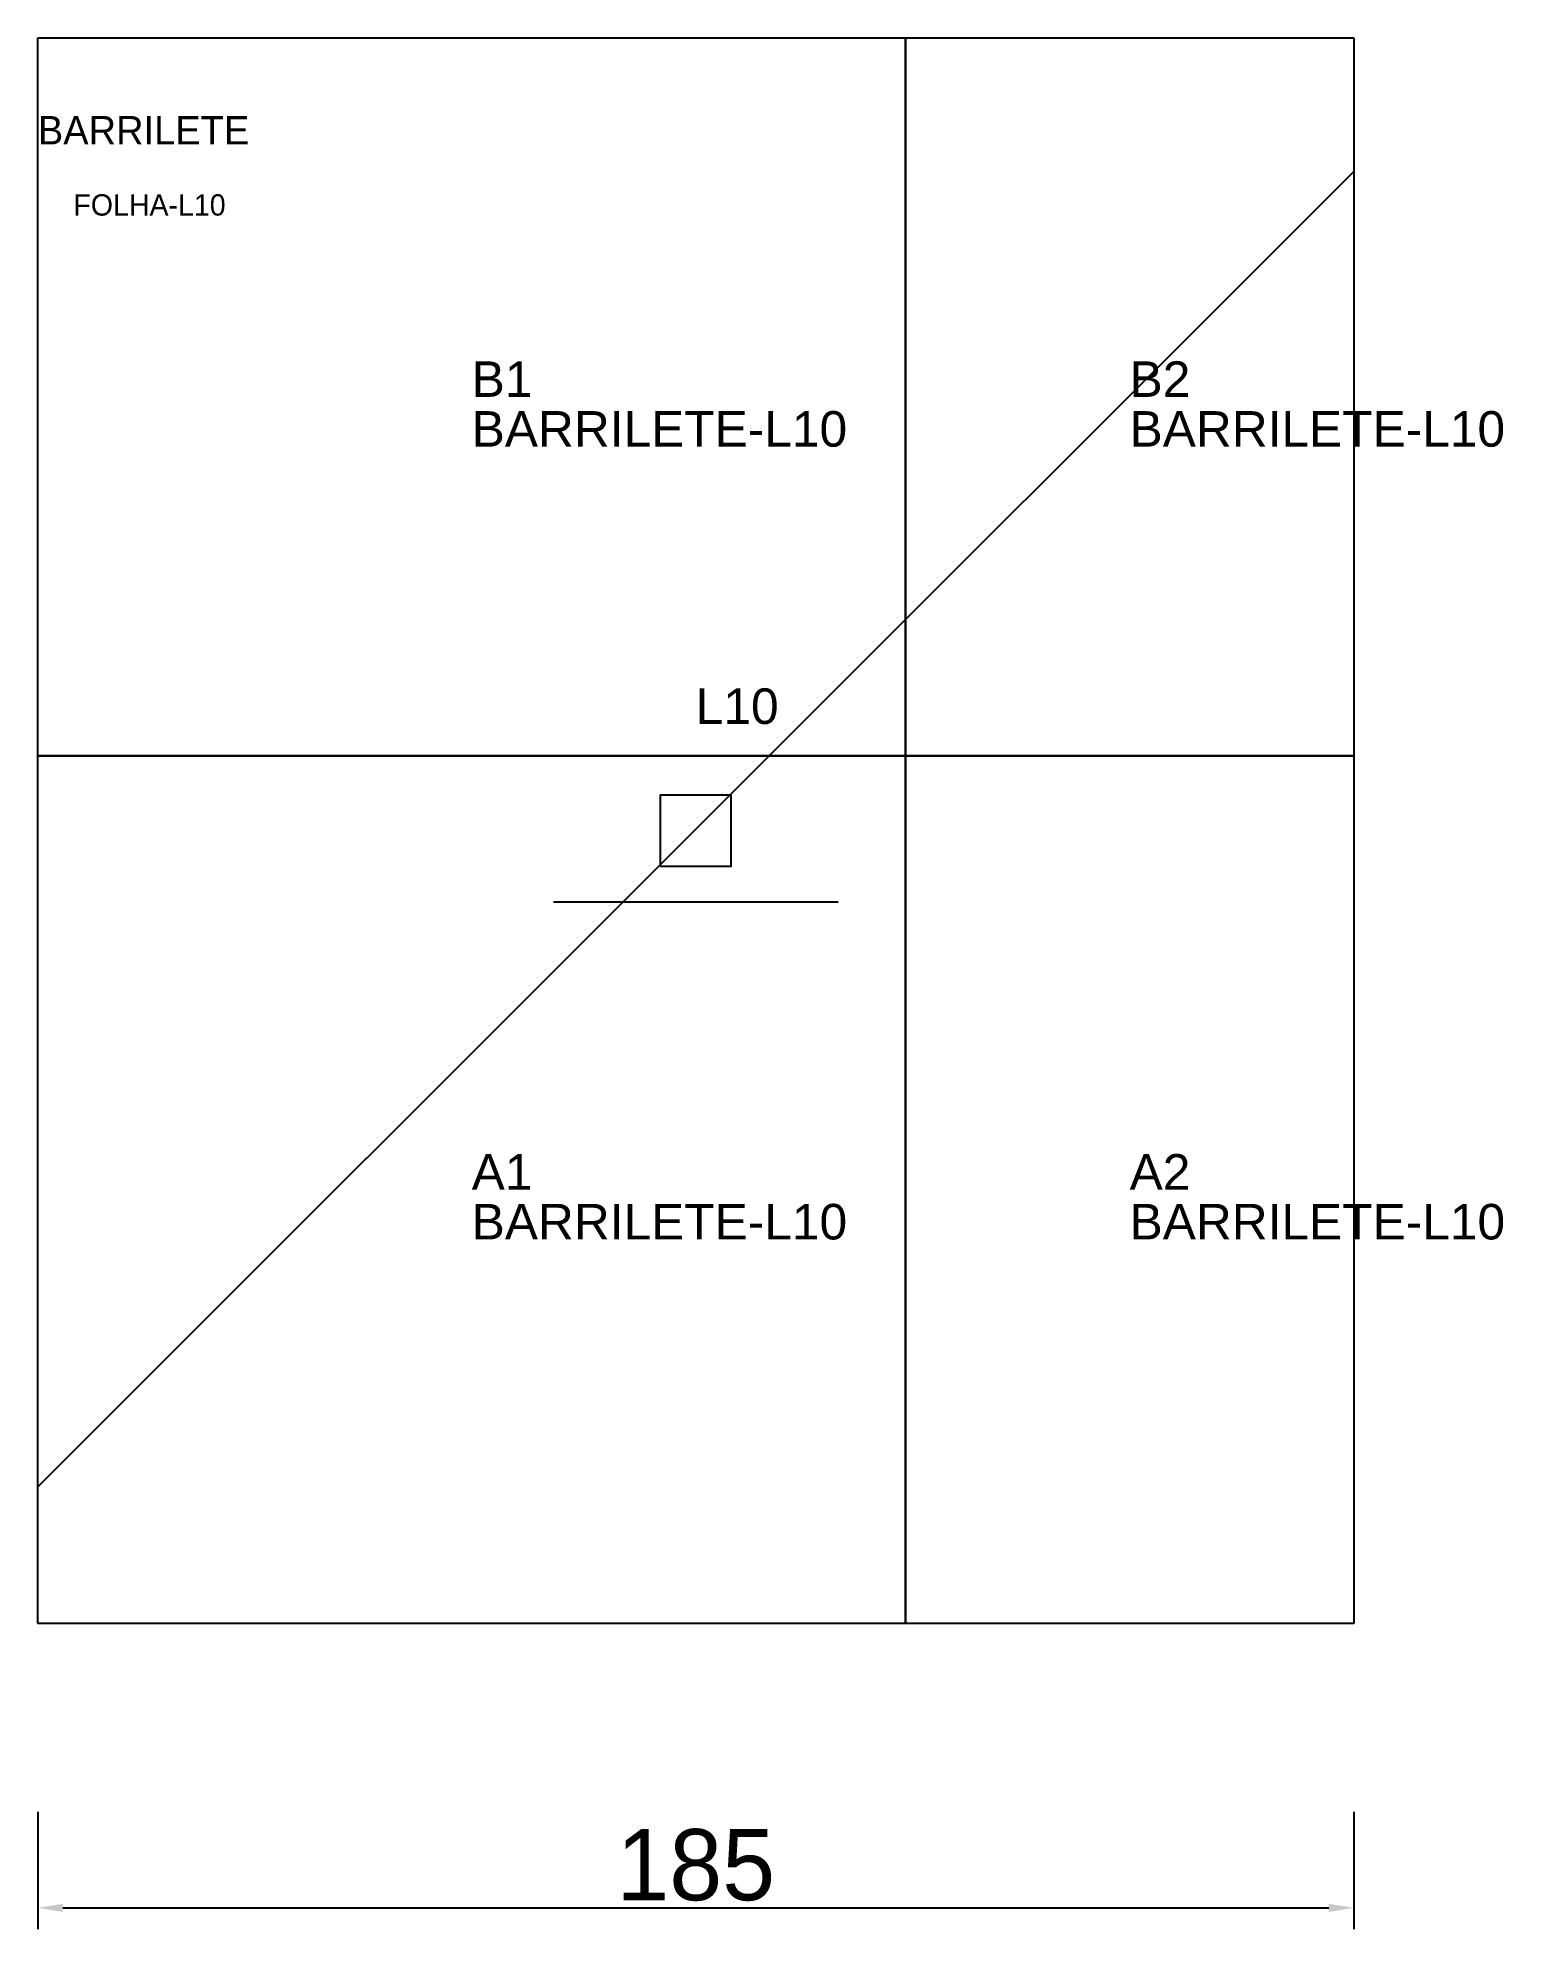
# Model space of a CAD drawing. Header units: metres. Extents: x 222 to 428, y -64 to 202.
import ezdxf

# ---------------------------------------------------------------- set-up
doc = ezdxf.new("R2010")
doc.units = ezdxf.units.M
for name, color, linetype in [('3', 3, 'CONTINUOUS'), ('AUX00', 7, 'CONTINUOUS'), ('COTA', 241, 'CONTINUOUS'), ('FOLHA', 255, 'CONTINUOUS'), ('Hachura', 251, 'CONTINUOUS'), ('NOMENCLATURA', 7, 'CONTINUOUS'), ('Nível', 160, 'CONTINUOUS'), ('Painéis', 200, 'CONTINUOUS'), ('Pilares', 5, 'CONTINUOUS'), ('SARR_2.2x7', 40, 'CONTINUOUS')]:
    doc.layers.add(name, color=color, linetype=linetype)
doc.styles.add('ARIAL', font='Arial.ttf')
doc.styles.add('STR_STANDARD', font='arial.ttf')
doc.dimstyles.new('EZ DXF', dxfattribs={"dimtxt": 10, "dimasz": 3.5, "dimexe": 3, "dimexo": 1.5, "dimgap": 1, "dimtad": 1, "dimdec": 1, "dimdsep": 46, "dimcen": 2.5, "dimazin": 3, "dimtfac": 1, "dimtmove": 0, "dimatfit": 3})

msp = doc.modelspace()

# ---------------------------------------------------------------- hatches: boundary and pattern name
at = {"layer": 'Hachura'}
h = msp.add_hatch(dxfattribs=at)
h.set_pattern_fill('ANSI31', scale=50)
h.paths.add_polyline_path([(222.2, 201.5), (407.2, 201.5), (407.2, -21.5), (222.2, -21.5)])
h = msp.add_hatch(dxfattribs=at)
h.set_pattern_fill('ANSI31', scale=50)
h.paths.add_polyline_path([(222.2, 201.5), (407.2, 201.5), (407.2, -21.5), (222.2, -21.5)])

# ---------------------------------------------------------------- linework, layer by layer
at = {"layer": '3'}
for points in [[(344.2, -21.5), (344.2, 201.5)], [(344.2, -21.5), (344.2, 201.5)], [(222.2, 100.5), (407.2, 100.5)], [(222.2, 100.5), (407.2, 100.5)]]:
    msp.add_lwpolyline(points, close=True, dxfattribs=at)
at = {"layer": 'Painéis', "color": 200}
for p, q in [((222.2, 201.5), (407.2, 201.5)), ((222.2, -21.5), (222.2, 201.5)), ((222.2, 201.5), (407.2, 201.5)), ((222.2, -21.5), (222.2, 201.5)), ((407.2, 201.5), (407.2, -21.5)), ((407.2, 201.5), (407.2, -21.5)), ((407.2, -21.5), (222.2, -21.5)), ((407.2, -21.5), (222.2, -21.5))]:
    msp.add_line(p, q, dxfattribs=at)
at = {"layer": 'Pilares'}
msp.add_lwpolyline([(309.7, 85), (319.7, 85), (319.7, 95), (309.7, 95)], close=True, dxfattribs=at)
msp.add_lwpolyline([(309.7, 85), (319.7, 85), (319.7, 95), (309.7, 95)], close=True, dxfattribs=at)
at = {"layer": 'SARR_2.2x7'}
msp.add_line((294.7, 80), (334.7, 80), dxfattribs=at)
msp.add_line((294.7, 80), (334.7, 80), dxfattribs=at)

# ---------------------------------------------------------------- texts
at = {"layer": '3', "style": 'STR_STANDARD'}
for s, p in [('B1', (283.2, 151)), ('B1', (283.2, 151)), ('B2', (375.7, 151)), ('B2', (375.7, 151)), ('A1', (283.2, 39.5)), ('A1', (283.2, 39.5)), ('A2', (375.7, 39.5)), ('A2', (375.7, 39.5))]:
    msp.add_text(s, height=5, dxfattribs=at).set_placement(p)
at = {"layer": 'AUX00', "style": 'STR_STANDARD'}
for p in [(283.2, 144), (283.2, 144), (375.7, 144), (375.7, 144), (283.2, 32.5), (283.2, 32.5), (375.7, 32.5), (375.7, 32.5)]:
    msp.add_text('BARRILETE-L10', height=5, dxfattribs=at).set_placement(p)
at = {"layer": 'FOLHA'}
msp.add_text('FOLHA-L10', height=3, dxfattribs=at).set_placement((227.2, 176.5))
msp.add_text('FOLHA-L10', height=3, dxfattribs=at).set_placement((227.2, 176.5))
at = {"layer": 'NOMENCLATURA', "insert": (314.7, 110), "char_height": 5, "attachment_point": 1, "style": 'ARIAL'}
msp.add_mtext('L10', dxfattribs=at)
msp.add_mtext('L10', dxfattribs=at)
at = {"layer": 'Nível'}
msp.add_text('BARRILETE', height=4, dxfattribs=at).set_placement((222.2, 186.5))
msp.add_text('BARRILETE', height=4, dxfattribs=at).set_placement((222.2, 186.5))

# ---------------------------------------------------------------- dimensions: what is measured, and where the dimension line sits
at = {"layer": 'COTA'}
msp.add_linear_dim(base=(222.2, -61.5), p1=(222.2, -46.5), p2=(407.2, -46.5), dimstyle='EZ DXF', dxfattribs=at).render()
msp.add_linear_dim(base=(222.2, -61.5), p1=(222.2, -46.5), p2=(407.2, -46.5), dimstyle='EZ DXF', dxfattribs=at).render()

doc.saveas('drawing.dxf')
